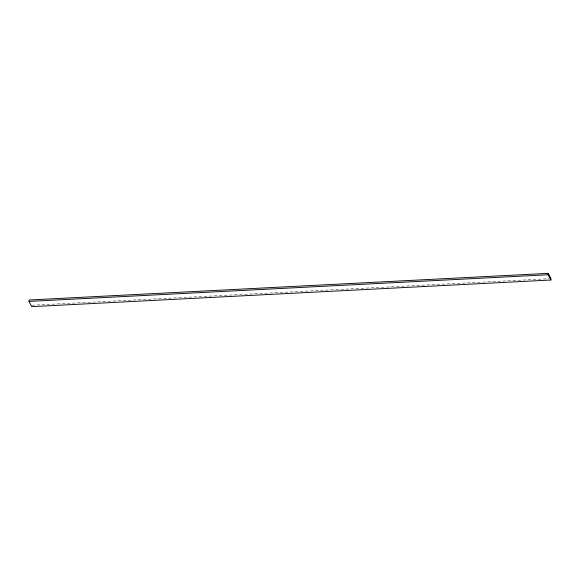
<?xml version="1.0" encoding="UTF-8"?>
<svg xmlns="http://www.w3.org/2000/svg" width="580" height="580" viewBox="0 0 580 580"><rect width="100%" height="100%" fill="white"/><g stroke="black" fill="none" stroke-linecap="round" stroke-linejoin="round"><path stroke-width="0.43" stroke-dasharray="2.9 2.17" d="M31.871 305.239L549.195 278.697"/><path stroke-width="0.87" d="M29 301.397L29.138 299.99L548.267 273.354L551 278.603L550.862 280.01L31.733 306.646L29 301.397L548.129 274.76L550.862 280.01M548.129 274.76L548.267 273.354"/></g></svg>
